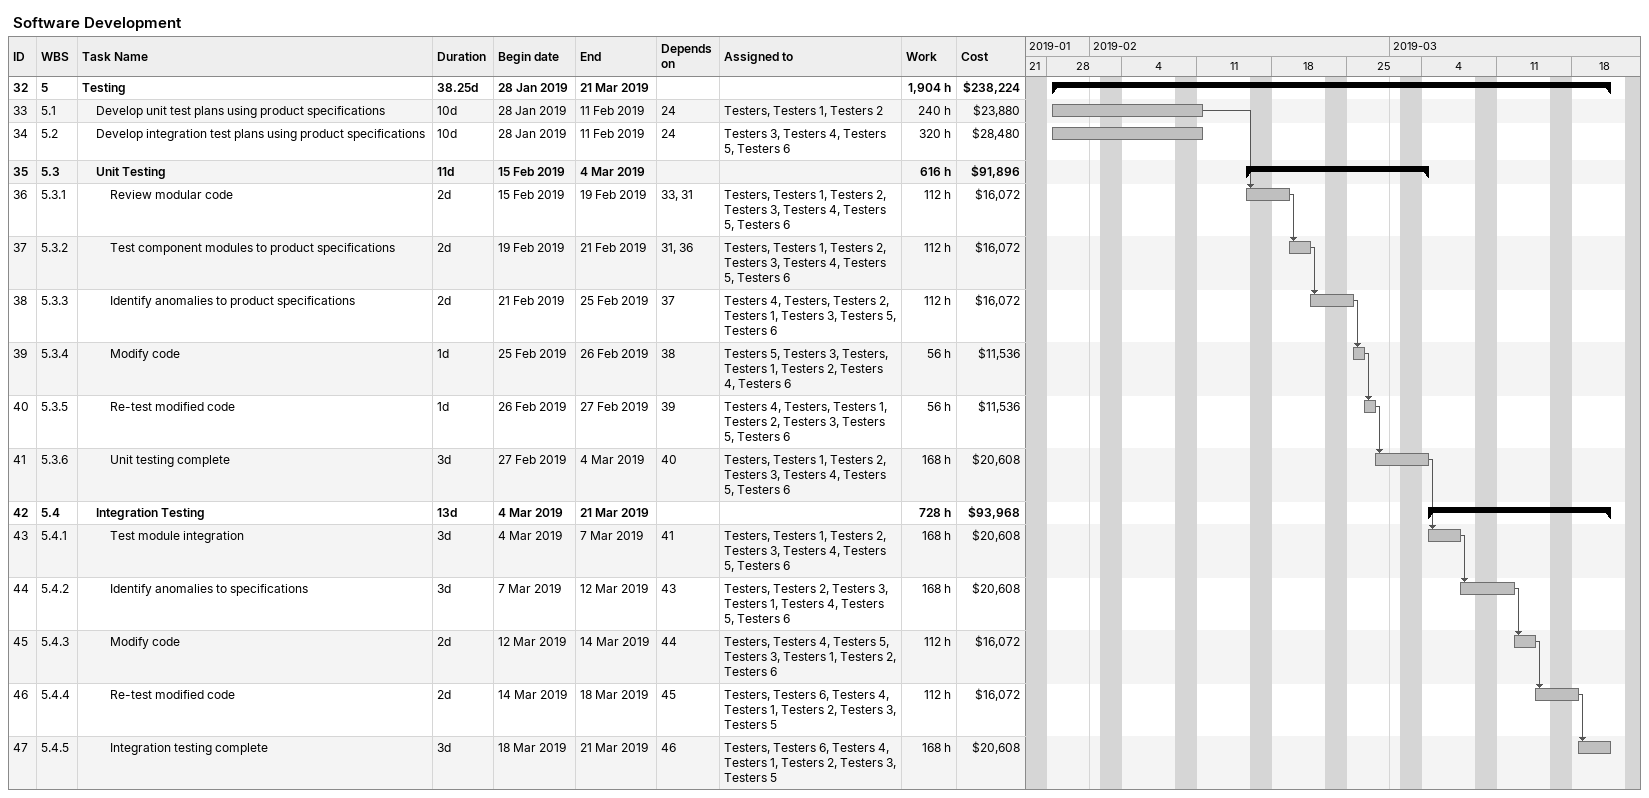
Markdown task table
Software Development

| ID | WBS | Task | Duration | Start | Finish | Predecessors | Resources | Work (h) | Cost ($) |
|---|---|---|---|---|---|---|---|---|---|
| 32 | 5 | **Testing** | 38.25d | 2019-01-28 | 2019-03-21 |  |  | 1904 | 238224 |
| 33 | 5.1 | Develop unit test plans using product specifications | 10d | 2019-01-28 | 2019-02-11 | 24 | Testers, Testers 1, Testers 2 | 240 | 23880 |
| 34 | 5.2 | Develop integration test plans using product specifications | 10d | 2019-01-28 | 2019-02-11 | 24 | Testers 3, Testers 4, Testers 5, Testers 6 | 320 | 28480 |
| 35 | 5.3 | **Unit Testing** | 11d | 2019-02-15 | 2019-03-04 |  |  | 616 | 91896 |
| 36 | 5.3.1 | Review modular code | 2d | 2019-02-15 | 2019-02-19 | 33, 31 | Testers, Testers 1, Testers 2, Testers 3, Testers 4, Testers 5, Testers 6 | 112 | 16072 |
| 37 | 5.3.2 | Test component modules to product specifications | 2d | 2019-02-19 | 2019-02-21 | 31, 36 | Testers, Testers 1, Testers 2, Testers 3, Testers 4, Testers 5, Testers 6 | 112 | 16072 |
| 38 | 5.3.3 | Identify anomalies to product specifications | 2d | 2019-02-21 | 2019-02-25 | 37 | Testers 4, Testers, Testers 2, Testers 1, Testers 3, Testers 5, Testers 6 | 112 | 16072 |
| 39 | 5.3.4 | Modify code | 1d | 2019-02-25 | 2019-02-26 | 38 | Testers 5, Testers 3, Testers, Testers 1, Testers 2, Testers 4, Testers 6 | 56 | 11536 |
| 40 | 5.3.5 | Re-test modified code | 1d | 2019-02-26 | 2019-02-27 | 39 | Testers 4, Testers, Testers 1, Testers 2, Testers 3, Testers 5, Testers 6 | 56 | 11536 |
| 41 | 5.3.6 | Unit testing complete | 3d | 2019-02-27 | 2019-03-04 | 40 | Testers, Testers 1, Testers 2, Testers 3, Testers 4, Testers 5, Testers 6 | 168 | 20608 |
| 42 | 5.4 | **Integration Testing** | 13d | 2019-03-04 | 2019-03-21 |  |  | 728 | 93968 |
| 43 | 5.4.1 | Test module integration | 3d | 2019-03-04 | 2019-03-07 | 41 | Testers, Testers 1, Testers 2, Testers 3, Testers 4, Testers 5, Testers 6 | 168 | 20608 |
| 44 | 5.4.2 | Identify anomalies to specifications | 3d | 2019-03-07 | 2019-03-12 | 43 | Testers, Testers 2, Testers 3, Testers 1, Testers 4, Testers 5, Testers 6 | 168 | 20608 |
| 45 | 5.4.3 | Modify code | 2d | 2019-03-12 | 2019-03-14 | 44 | Testers, Testers 4, Testers 5, Testers 3, Testers 1, Testers 2, Testers 6 | 112 | 16072 |
| 46 | 5.4.4 | Re-test modified code | 2d | 2019-03-14 | 2019-03-18 | 45 | Testers, Testers 6, Testers 4, Testers 1, Testers 2, Testers 3, Testers 5 | 112 | 16072 |
| 47 | 5.4.5 | Integration testing complete | 3d | 2019-03-18 | 2019-03-21 | 46 | Testers, Testers 6, Testers 4, Testers 1, Testers 2, Testers 3, Testers 5 | 168 | 20608 |
